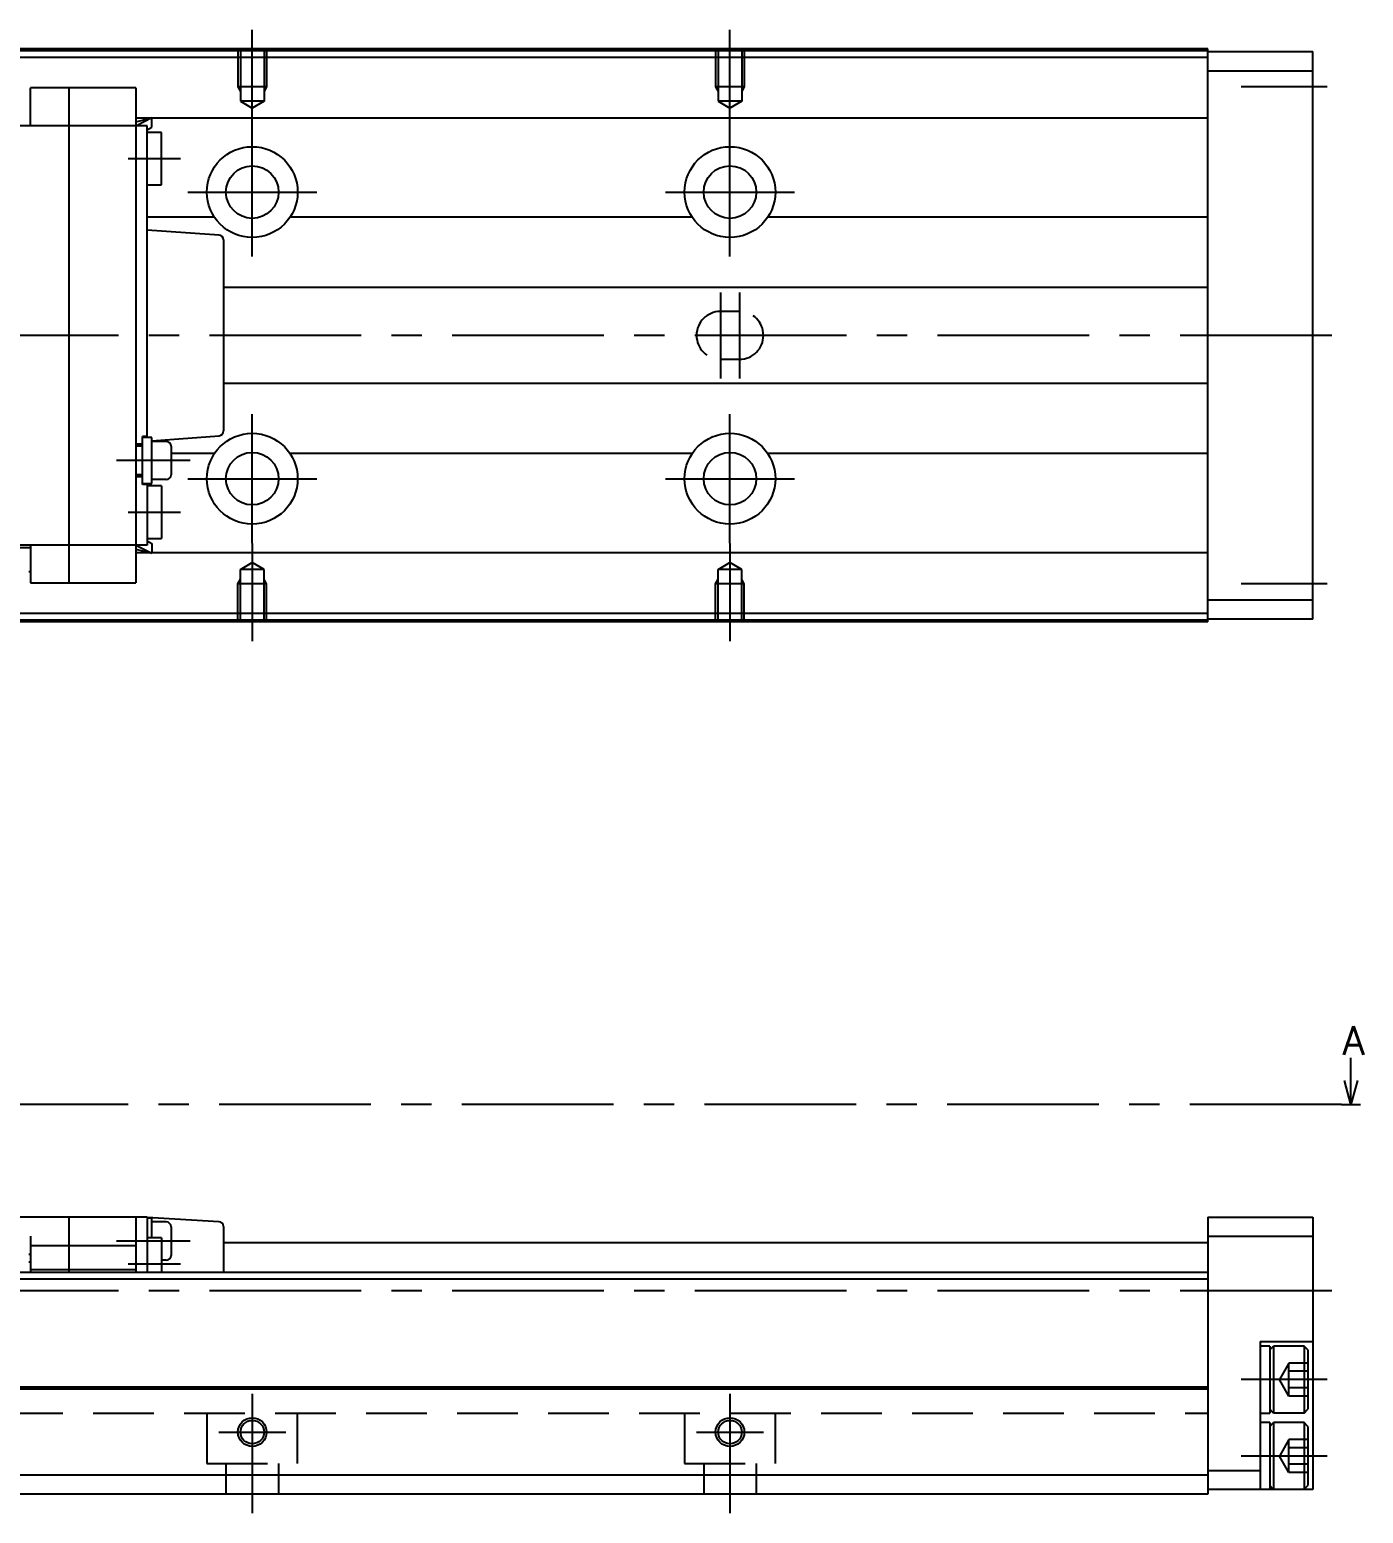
# Model space of a CAD drawing. Extents: x -2 to 501, y -8 to 279.
# Drawn here: x 361.5 to 501.1, y 8 to 163.3 of the extents above; entities that cross this region are included whole.
import ezdxf

# ---------------------------------------------------------------- set-up
doc = ezdxf.new("R2010")
doc.units = 0
doc.header["$LTSCALE"] = 0.5
doc.linetypes.add('CENTER', pattern=[50.8, 31.75, -6.35, 6.35, -6.35])
doc.linetypes.add('DASHED', pattern=[19.05, 12.7, -6.35])
for name, color, linetype in [('MSM_CENTER', 1, 'CENTER'), ('MSM_CONTINUOUS', 7, 'CONTINUOUS'), ('MSM_DASHED', 4, 'DASHED'), ('MSM_NARROW', 5, 'CONTINUOUS'), ('MSM_PART_NUMBER', 7, 'CONTINUOUS')]:
    doc.layers.add(name, color=color, linetype=linetype)
doc.styles.get("Standard").update_dxf_attribs({"font": 'txt.shx', "height": 3, "bigfont": 'bigfont.shx'})

msp = doc.modelspace()

# ---------------------------------------------------------------- linework, layer by layer
at = {"layer": 'MSM_CENTER'}
for p, q in [((384.76, 153.09), (384.76, 163.3)), ((434.76, 153.09), (434.76, 163.3)), ((497.26, 157.3), (488.26, 157.3)), ((384.76, 139.55), (384.76, 153.05)), ((434.76, 139.55), (434.76, 153.05)), ((371.76, 149.8), (377.26, 149.8)), ((378.01, 146.3), (391.51, 146.3)), ((428.01, 146.3), (441.51, 146.3)), ((433.76, 135.8), (433.76, 126.8)), ((435.76, 135.8), (435.76, 126.8)), ((497.76, 131.3), (196.26, 131.3)), ((384.76, 109.55), (384.76, 123.05)), ((434.76, 109.55), (434.76, 123.05)), ((378.26, 118.2), (370.56, 118.2)), ((378.01, 116.3), (391.51, 116.3)), ((428.01, 116.3), (441.51, 116.3)), ((371.76, 112.8), (377.26, 112.8)), ((384.76, 109.51), (384.76, 99.3)), ((434.76, 109.51), (434.76, 99.3)), ((497.26, 105.3), (488.26, 105.3)), ((498.76, 50.8), (189.76, 50.8)), ((378.26, 36.5), (370.56, 36.5)), ((371.76, 34.1), (377.26, 34.1)), ((497.76, 31.3), (196.26, 31.3)), ((497.26, 22), (488.26, 22)), ((384.76, 20.5), (384.76, 8)), ((434.76, 20.5), (434.76, 8)), ((381.26, 16.5), (388.26, 16.5)), ((431.26, 16.5), (438.26, 16.5)), ((497.26, 14), (488.26, 14))]:
    msp.add_line(p, q, dxfattribs=at)
at = {"layer": 'MSM_CONTINUOUS'}
for p, q in [((484.76, 161.3), (234.76, 161.3)), ((484.76, 161.1), (234.76, 161.1)), ((484.76, 160.4), (234.76, 160.4)), ((484.76, 101.3), (484.76, 161.3)), ((484.76, 161), (495.76, 161)), ((495.76, 101.6), (495.76, 161)), ((484.76, 159), (495.76, 159)), ((361.56, 153.25), (361.56, 157.2)), ((372.56, 157.2), (361.56, 157.2)), ((365.56, 157.2), (365.56, 105.4)), ((372.56, 157.2), (372.56, 105.4)), ((372.56, 153.25), (374.26, 154.1)), ((372.56, 153.67), (374.06, 154.05)), ((374.16, 154.05), (372.56, 154.05)), ((374.26, 153.1), (374.26, 154.1)), ((484.76, 154.05), (374.26, 154.05)), ((373.76, 153.25), (357.76, 153.25)), ((373.76, 120.6), (373.76, 153.25)), ((373.76, 152.8), (374.26, 153.1)), ((375.26, 152.55), (373.76, 152.55)), ((375.26, 147.05), (375.26, 152.55)), ((373.76, 147.05), (375.26, 147.05)), ((380.81, 143.66), (373.76, 143.66)), ((430.81, 143.66), (388.71, 143.66)), ((484.76, 143.66), (438.71, 143.66)), ((381.29, 141.8), (373.76, 142.3)), ((381.76, 141.3), (381.76, 121.3)), ((484.76, 136.3), (381.76, 136.3)), ((381.76, 126.3), (484.76, 126.3)), ((373.26, 119.9), (372.56, 119.9)), ((373.26, 119.7), (372.56, 119.7)), ((373.76, 120.7), (373.26, 120.7)), ((373.26, 115.7), (373.26, 120.7)), ((374.26, 120.6), (373.26, 120.6)), ((374.26, 120.27), (381.3, 120.8)), ((374.26, 115.8), (374.26, 120.6)), ((375.76, 120.2), (374.26, 120.2)), ((376.26, 119.7), (376.26, 116.7)), ((380.81, 118.94), (376.26, 118.94)), ((430.81, 118.94), (388.71, 118.94)), ((484.76, 118.94), (438.71, 118.94)), ((373.26, 116.7), (372.56, 116.7)), ((373.26, 116.5), (372.56, 116.5)), ((373.26, 115.8), (374.26, 115.8)), ((373.76, 115.7), (373.26, 115.7)), ((373.76, 115.8), (373.76, 109.35)), ((375.26, 115.55), (373.76, 115.55)), ((375.76, 116.2), (374.26, 116.2)), ((375.26, 115.55), (375.26, 110.05)), ((361.56, 109.05), (325.46, 109.05)), ((373.76, 109.35), (357.76, 109.35)), ((361.56, 109.35), (361.56, 105.4)), ((372.56, 109.35), (374.26, 108.5)), ((372.56, 108.92), (374.06, 108.55)), ((373.76, 110.05), (375.26, 110.05)), ((373.76, 109.8), (374.26, 109.5)), ((374.26, 109.5), (374.26, 108.5)), ((374.16, 108.55), (372.56, 108.55)), ((484.76, 108.55), (374.26, 108.55)), ((361.56, 106.55), (361.36, 106.55)), ((361.56, 105.4), (372.56, 105.4)), ((495.76, 103.6), (484.76, 103.6)), ((484.76, 102.2), (234.76, 102.2)), ((484.76, 101.5), (234.76, 101.5)), ((484.76, 101.3), (234.76, 101.3)), ((495.76, 101.6), (484.76, 101.6)), ((499.76, 50.8), (499.76, 55.68)), ((499.76, 50.8), (499.09, 53.3)), ((500.43, 53.3), (499.76, 50.8)), ((498.76, 50.8), (500.76, 50.8)), ((373.76, 39), (339.61, 39)), ((365.56, 39), (365.56, 33.2)), ((372.56, 39), (372.56, 33.2)), ((373.76, 39), (381.29, 38.53)), ((373.76, 39), (373.76, 33.2)), ((374.26, 38.9), (373.76, 38.9)), ((374.26, 36.85), (374.26, 38.9)), ((484.76, 39), (495.76, 39)), ((484.76, 39), (484.76, 10)), ((495.76, 39), (495.76, 10.5)), ((375.76, 38.5), (374.26, 38.5)), ((376.26, 38), (376.26, 35)), ((381.76, 38.03), (381.76, 33.2)), ((361.56, 37), (361.56, 33.2)), ((372.56, 36), (361.56, 36)), ((375.26, 36.85), (373.76, 36.85)), ((375.26, 36.85), (375.26, 33.2)), ((484.76, 36.3), (381.76, 36.3)), ((484.76, 37), (495.76, 37)), ((361.56, 35.1), (361.36, 35.1)), ((361.56, 34.3), (361.36, 34.3)), ((375.76, 34.5), (375.26, 34.5)), ((484.76, 33.2), (234.76, 33.2)), ((372.56, 33.5), (361.56, 33.5)), ((484.76, 32.5), (234.76, 32.5)), ((490.26, 26), (495.76, 26)), ((490.26, 26), (490.26, 10.5)), ((491.26, 25.5), (490.26, 25.5)), ((491.26, 25.5), (491.26, 18.5)), ((491.26, 25.1), (491.66, 25.5)), ((494.86, 25.5), (491.66, 25.5)), ((491.66, 25.5), (491.66, 18.5)), ((494.86, 25.5), (494.86, 18.5)), ((495.26, 25.1), (494.86, 25.5)), ((495.26, 25.1), (495.26, 18.9)), ((484.76, 21.2), (234.76, 21.2)), ((484.76, 21), (234.76, 21)), ((491.66, 18.5), (491.26, 18.9)), ((494.86, 18.5), (495.26, 18.9)), ((490.26, 18.5), (491.26, 18.5)), ((491.26, 17.5), (490.26, 17.5)), ((491.26, 17.5), (491.26, 10.5)), ((491.26, 17.1), (491.66, 17.5)), ((494.86, 18.5), (491.66, 18.5)), ((494.86, 17.5), (491.66, 17.5)), ((491.66, 17.5), (491.66, 10.5)), ((494.86, 17.5), (494.86, 10.5)), ((495.26, 17.1), (494.86, 17.5)), ((495.26, 17.1), (495.26, 10.9)), ((484.76, 12.5), (490.26, 12.5)), ((484.76, 12), (234.76, 12)), ((491.66, 10.5), (491.26, 10.9)), ((494.86, 10.5), (495.26, 10.9)), ((484.76, 10), (234.76, 10)), ((495.76, 10.5), (484.76, 10.5))]:
    msp.add_line(p, q, dxfattribs=at)
for centre, radius in [((384.76, 146.3), 4.75), ((434.76, 146.3), 4.75), ((384.76, 146.3), 2.75), ((434.76, 146.3), 2.75), ((384.76, 116.3), 4.75), ((434.76, 116.3), 4.75), ((384.76, 116.3), 2.75), ((434.76, 116.3), 2.75), ((384.76, 16.5), 1.23), ((434.76, 16.5), 1.23)]:
    msp.add_circle(centre, radius, dxfattribs=at)
for centre, start, end in [((381.26, 141.3), 0, 86.1934), ((381.26, 121.3), 274.3133, 0), ((375.76, 119.7), 0, 90), ((375.76, 116.7), 270, 0), ((375.76, 38), 0, 90), ((381.26, 38.03), 0, 86.4237), ((375.76, 35), 270, 0)]:
    msp.add_arc(centre, 0.5, start, end, dxfattribs=at)
at = {"layer": 'MSM_DASHED'}
for p, q in [((383.26, 161.3), (383.26, 157.3)), ((383.53, 161.3), (383.53, 155.8)), ((385.99, 161.3), (385.99, 155.8)), ((386.26, 161.3), (386.26, 157.3)), ((433.26, 161.3), (433.26, 157.3)), ((433.53, 161.3), (433.53, 155.8)), ((435.99, 161.3), (435.99, 155.8)), ((436.26, 161.3), (436.26, 157.3)), ((383.26, 157.3), (383.53, 156.83)), ((386.26, 157.3), (383.26, 157.3)), ((386.26, 157.3), (385.99, 156.83)), ((433.26, 157.3), (433.53, 156.83)), ((436.26, 157.3), (433.26, 157.3)), ((436.26, 157.3), (435.99, 156.83)), ((385.99, 155.8), (383.53, 155.8)), ((383.53, 155.8), (384.76, 155.09)), ((385.99, 155.8), (384.76, 155.09)), ((435.99, 155.8), (433.53, 155.8)), ((433.53, 155.8), (434.76, 155.09)), ((435.99, 155.8), (434.76, 155.09)), ((435.76, 133.8), (433.76, 133.8)), ((433.76, 128.8), (435.76, 128.8)), ((383.53, 106.8), (384.76, 107.51)), ((385.99, 106.8), (384.76, 107.51)), ((433.53, 106.8), (434.76, 107.51)), ((435.99, 106.8), (434.76, 107.51)), ((383.26, 105.3), (383.53, 105.77)), ((383.53, 101.3), (383.53, 106.8)), ((385.99, 106.8), (383.53, 106.8)), ((385.99, 101.3), (385.99, 106.8)), ((386.26, 105.3), (385.99, 105.77)), ((433.26, 105.3), (433.53, 105.77)), ((433.53, 101.3), (433.53, 106.8)), ((435.99, 106.8), (433.53, 106.8)), ((435.99, 101.3), (435.99, 106.8)), ((436.26, 105.3), (435.99, 105.77)), ((383.26, 101.3), (383.26, 105.3)), ((386.26, 105.3), (383.26, 105.3)), ((386.26, 101.3), (386.26, 105.3)), ((433.26, 101.3), (433.26, 105.3)), ((436.26, 105.3), (433.26, 105.3)), ((436.26, 101.3), (436.26, 105.3)), ((493.26, 23.73), (492.26, 22)), ((495.26, 23.73), (493.26, 23.73)), ((493.26, 20.27), (493.26, 23.73)), ((493.26, 20.27), (492.26, 22)), ((495.26, 22.87), (493.26, 22.87)), ((495.26, 21.13), (493.26, 21.13)), ((495.26, 20.27), (493.26, 20.27)), ((234.76, 18.5), (484.76, 18.5)), ((380.01, 18.5), (380.01, 13.2)), ((389.51, 13.2), (389.51, 18.5)), ((430.01, 18.5), (430.01, 13.2)), ((439.51, 13.2), (439.51, 18.5)), ((493.26, 15.73), (492.26, 14)), ((495.26, 15.73), (493.26, 15.73)), ((493.26, 12.27), (493.26, 15.73)), ((493.26, 12.27), (492.26, 14)), ((495.26, 14.87), (493.26, 14.87)), ((380.01, 13.2), (389.51, 13.2)), ((382.01, 13.2), (382.01, 10)), ((387.51, 13.2), (387.51, 10)), ((430.01, 13.2), (439.51, 13.2)), ((432.01, 13.2), (432.01, 10)), ((437.51, 13.2), (437.51, 10)), ((495.26, 13.13), (493.26, 13.13)), ((495.26, 12.27), (493.26, 12.27))]:
    msp.add_line(p, q, dxfattribs=at)
for centre, start, end in [((433.76, 131.3), 90, 270), ((435.76, 131.3), 270, 90)]:
    msp.add_arc(centre, 2.5, start, end, dxfattribs=at)
at = {"layer": 'MSM_NARROW'}
for centre in [(384.76, 16.5), (434.76, 16.5)]:
    msp.add_circle(centre, 1.5, dxfattribs=at)

# ---------------------------------------------------------------- texts
at = {"layer": 'MSM_PART_NUMBER'}
msp.add_text('A', height=3, dxfattribs=at).set_placement((498.87, 55.99))

doc.saveas('drawing.dxf')
